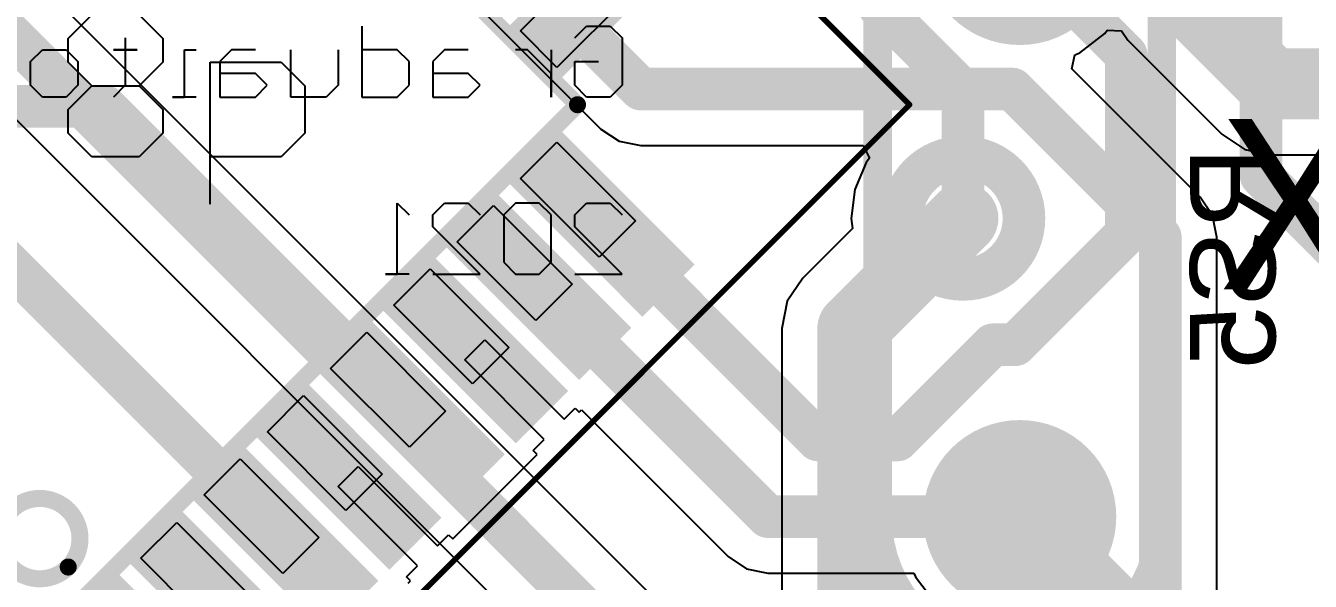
# Model space of a CAD drawing. Header units: millimetres. Extents: x 0 to 2.36, y 0 to 2.36.
# Drawn here: x 1.015 to 1.4673, y 1.4822 to 1.6778 of the extents above; entities that cross this region are included whole.
import ezdxf

# ---------------------------------------------------------------- set-up
doc = ezdxf.new("R2010")
doc.units = ezdxf.units.MM
doc.header["$MEASUREMENT"] = 0
for name, color, linetype in [('BottomLayer', 5, 'Continuous'), ('BottomOverlay', 54, 'Continuous'), ('BottomSolder', 6, 'Continuous'), ('Mechanical13', 56, 'Continuous'), ('Mechanical15', 56, 'Continuous'), ('MultiLayer', 9, 'Continuous'), ('TopLayer', 1, 'Continuous'), ('TopOverlay', 2, 'Continuous'), ('TopPaste', 8, 'Continuous'), ('TopSolder', 216, 'Continuous')]:
    doc.layers.add(name, color=color, linetype=linetype)

# ---------------------------------------------------------------- blocks, each defined once
blk = doc.blocks.new('XTAL1_21')
at = {"layer": 'BottomLayer'}
h = blk.add_hatch(color=5, dxfattribs=at)
edge = h.paths.add_edge_path()
edge.add_arc((0, 0), 0.03, 0, 360)
edge = h.paths.add_edge_path(flags=0)
edge.add_arc((0, 0), 0.011, 0, 360)
h = blk.add_hatch(color=5, dxfattribs=at)
edge = h.paths.add_edge_path()
edge.add_arc((0.2, 0), 0.03, 0, 360)
edge = h.paths.add_edge_path(flags=0)
edge.add_arc((0.2, 0), 0.011, 0, 360)
at = {"layer": 'BottomSolder'}
h = blk.add_hatch(color=6, dxfattribs=at)
edge = h.paths.add_edge_path()
edge.add_arc((0, 0), 0.034, 0, 360)
edge = h.paths.add_edge_path(flags=0)
edge.add_arc((0, 0), 0.011, 0, 360)
h = blk.add_hatch(color=6, dxfattribs=at)
edge = h.paths.add_edge_path()
edge.add_arc((0.2, 0), 0.034, 0, 360)
edge = h.paths.add_edge_path(flags=0)
edge.add_arc((0.2, 0), 0.011, 0, 360)
at = {"layer": 'MultiLayer'}
h = blk.add_hatch(color=9, dxfattribs=at)
edge = h.paths.add_edge_path()
edge.add_arc((0, 0), 0.03, 0, 360)
edge = h.paths.add_edge_path(flags=0)
edge.add_arc((0, 0), 0.011, 0, 360)
h = blk.add_hatch(color=9, dxfattribs=at)
edge = h.paths.add_edge_path()
edge.add_arc((0.2, 0), 0.03, 0, 360)
edge = h.paths.add_edge_path(flags=0)
edge.add_arc((0.2, 0), 0.011, 0, 360)
at = {"layer": 'TopLayer'}
h = blk.add_hatch(color=1, dxfattribs=at)
edge = h.paths.add_edge_path()
edge.add_arc((0, 0), 0.03, 0, 360)
edge = h.paths.add_edge_path(flags=0)
edge.add_arc((0, 0), 0.011, 0, 360)
h = blk.add_hatch(color=1, dxfattribs=at)
edge = h.paths.add_edge_path()
edge.add_arc((0.2, 0), 0.03, 0, 360)
edge = h.paths.add_edge_path(flags=0)
edge.add_arc((0.2, 0), 0.011, 0, 360)
at = {"layer": 'TopSolder'}
h = blk.add_hatch(color=216, dxfattribs=at)
edge = h.paths.add_edge_path()
edge.add_arc((0, 0), 0.034, 0, 360)
edge = h.paths.add_edge_path(flags=0)
edge.add_arc((0, 0), 0.011, 0, 360)
h = blk.add_hatch(color=216, dxfattribs=at)
edge = h.paths.add_edge_path()
edge.add_arc((0.2, 0), 0.034, 0, 360)
edge = h.paths.add_edge_path(flags=0)
edge.add_arc((0.2, 0), 0.011, 0, 360)
at = {"layer": 'TopOverlay', "const_width": 0.01}
for points in [[(0, -0.05, -1), (0, 0.05)], [(0.2, 0.05, -1), (0.2, -0.05)]]:
    blk.add_lwpolyline(points, format="xyb", dxfattribs=at)
for points in [[(0, 0.05), (0.2, 0.05)], [(0, -0.05), (0.2, -0.05)]]:
    blk.add_lwpolyline(points, dxfattribs=at)
at = {"layer": 'TopOverlay', "const_width": 0.005}
for points in [[(-0.0025, 0.05, 1), (0.0025, 0.05, 1)], [(-0.0025, 0.05, 1), (0.0025, 0.05, 1)], [(0.1975, 0.05, 1), (0.2025, 0.05, 1)], [(0.1975, 0.05, 1), (0.2025, 0.05, 1)], [(-0.0025, -0.05, 1), (0.0025, -0.05, 1)], [(-0.0025, -0.05, 1), (0.0025, -0.05, 1)], [(0.1975, -0.05, 1), (0.2025, -0.05, 1)], [(0.1975, -0.05, 1), (0.2025, -0.05, 1)]]:
    blk.add_lwpolyline(points, format="xyb", close=True, dxfattribs=at)
blk = doc.blocks.new('QFP80P900X900X120_32N_24')
at = {"layer": 'TopLayer'}
for points in [[(-0.19882, 0.08774), (-0.13976, 0.08774), (-0.13976, 0.06974), (-0.19882, 0.06974)], [(-0.19882, 0.05624), (-0.13976, 0.05624), (-0.13976, 0.03824), (-0.19882, 0.03824)], [(-0.19882, 0.02475), (-0.13976, 0.02475), (-0.13976, 0.00675), (-0.19882, 0.00675)], [(-0.19882, -0.00675), (-0.13976, -0.00675), (-0.13976, -0.02475), (-0.19882, -0.02475)], [(-0.19882, -0.03824), (-0.13976, -0.03824), (-0.13976, -0.05624), (-0.19882, -0.05624)], [(-0.19882, -0.06974), (-0.13976, -0.06974), (-0.13976, -0.08774), (-0.19882, -0.08774)], [(-0.19882, -0.10124), (-0.13976, -0.10124), (-0.13976, -0.11924), (-0.19882, -0.11924)], [(-0.11924, -0.13976), (-0.10124, -0.13976), (-0.10124, -0.19882), (-0.11924, -0.19882)]]:
    blk.add_hatch(color=1, dxfattribs=at).paths.add_polyline_path(points)
at = {"layer": 'TopPaste'}
for points in [[(-0.19882, 0.08774), (-0.13976, 0.08774), (-0.13976, 0.06974), (-0.19882, 0.06974)], [(-0.19882, 0.05624), (-0.13976, 0.05624), (-0.13976, 0.03824), (-0.19882, 0.03824)], [(-0.19882, 0.02475), (-0.13976, 0.02475), (-0.13976, 0.00675), (-0.19882, 0.00675)], [(-0.19882, -0.00675), (-0.13976, -0.00675), (-0.13976, -0.02475), (-0.19882, -0.02475)], [(-0.19882, -0.03824), (-0.13976, -0.03824), (-0.13976, -0.05624), (-0.19882, -0.05624)], [(-0.19882, -0.06974), (-0.13976, -0.06974), (-0.13976, -0.08774), (-0.19882, -0.08774)], [(-0.19882, -0.10124), (-0.13976, -0.10124), (-0.13976, -0.11924), (-0.19882, -0.11924)], [(-0.11924, -0.13976), (-0.10124, -0.13976), (-0.10124, -0.19882), (-0.11924, -0.19882)]]:
    blk.add_hatch(color=8, dxfattribs=at).paths.add_polyline_path(points)
at = {"layer": 'TopSolder'}
for points in [[(-0.20282, 0.12324), (-0.13576, 0.12324), (-0.13576, 0.09724), (-0.20282, 0.09724)], [(-0.20282, 0.09174), (-0.13576, 0.09174), (-0.13576, 0.06574), (-0.20282, 0.06574)], [(-0.20282, 0.06024), (-0.13576, 0.06024), (-0.13576, 0.03424), (-0.20282, 0.03424)], [(-0.20282, 0.02875), (-0.13576, 0.02875), (-0.13576, 0.00275), (-0.20282, 0.00275)], [(-0.20282, -0.00275), (-0.13576, -0.00275), (-0.13576, -0.02875), (-0.20282, -0.02875)], [(-0.20282, -0.03424), (-0.13576, -0.03424), (-0.13576, -0.06024), (-0.20282, -0.06024)], [(-0.20282, -0.06574), (-0.13576, -0.06574), (-0.13576, -0.09174), (-0.20282, -0.09174)], [(-0.20282, -0.09724), (-0.13576, -0.09724), (-0.13576, -0.12324), (-0.20282, -0.12324)], [(-0.12324, -0.13576), (-0.09724, -0.13576), (-0.09724, -0.20282), (-0.12324, -0.20282)]]:
    blk.add_hatch(color=216, dxfattribs=at).paths.add_polyline_path(points)
at = {"layer": 'Mechanical13'}
for p, q in [((-0.17736, 0.08774), (-0.13803, 0.08774)), ((-0.13803, 0.08774), (-0.13803, 0.06987)), ((-0.13803, 0.06987), (-0.17736, 0.06987)), ((-0.17717, 0.03827), (-0.17717, 0.05624)), ((-0.17717, 0.05624), (-0.13803, 0.05624)), ((-0.13803, 0.05624), (-0.13803, 0.03827)), ((-0.13803, 0.03827), (-0.17717, 0.03827)), ((-0.17718, 0.00675), (-0.17718, 0.02475)), ((-0.17718, 0.02475), (-0.13803, 0.02475)), ((-0.13803, 0.02475), (-0.13803, 0.00675)), ((-0.13803, 0.00675), (-0.17718, 0.00675)), ((-0.17727, -0.02478), (-0.17727, -0.00675)), ((-0.17727, -0.00675), (-0.13803, -0.00675)), ((-0.13803, -0.00675), (-0.13803, -0.02478)), ((-0.13803, -0.02478), (-0.17727, -0.02478)), ((-0.17724, -0.05631), (-0.17724, -0.03824)), ((-0.17724, -0.03824), (-0.13803, -0.03824)), ((-0.13803, -0.03824), (-0.13803, -0.05631)), ((-0.13803, -0.05631), (-0.17724, -0.05631)), ((-0.17722, -0.08783), (-0.17722, -0.06974)), ((-0.17722, -0.06974), (-0.13803, -0.06974)), ((-0.13803, -0.06974), (-0.13803, -0.08783)), ((-0.13803, -0.08783), (-0.17722, -0.08783)), ((-0.17722, -0.11936), (-0.17722, -0.10124)), ((-0.17722, -0.10124), (-0.13803, -0.10124)), ((-0.13803, -0.10124), (-0.13803, -0.11936)), ((-0.13803, -0.11936), (-0.17722, -0.11936)), ((-0.11947, -0.17738), (-0.11947, -0.13803)), ((-0.11947, -0.13803), (-0.10124, -0.13803)), ((-0.10124, -0.13803), (-0.10124, -0.17738))]:
    blk.add_line(p, q, dxfattribs=at)
at = {"layer": 'Mechanical15', "const_width": 0.00197}
for points in [[(-0.21654, 0.21654), (-0.21654, -0.21654)], [(0.21653, -0.21654), (-0.21654, -0.21654)]]:
    blk.add_lwpolyline(points, dxfattribs=at)
at = {"layer": 'Mechanical15', "const_width": 0.000984}
blk.add_lwpolyline([(-0.21703, -0.21654, 1), (-0.21604, -0.21654, 1)], format="xyb", close=True, dxfattribs=at)
blk.add_lwpolyline([(-0.21703, -0.21654, 1), (-0.21604, -0.21654, 1)], format="xyb", close=True, dxfattribs=at)
at = {"layer": 'TopOverlay'}
for p, q in [((-0.03769, -0.01175), (-0.02591, 0.00003)), ((-0.02591, 0.00003), (-0.01413, 0.00003)), ((-0.01413, 0.00003), (-0.00823, -0.00586)), ((-0.00823, -0.00586), (-0.00823, -0.01764)), ((-0.03769, -0.02353), (-0.03769, -0.01175)), ((-0.06714, -0.01764), (-0.0318, -0.05299)), ((-0.00823, -0.01764), (-0.02002, -0.02942)), ((-0.00823, -0.01764), (0.00355, -0.01764)), ((0.00355, -0.01764), (0.00944, -0.02353)), ((-0.0318, -0.02942), (-0.03769, -0.02353)), ((0.00944, -0.02353), (0.00944, -0.03532)), ((-0.07303, -0.0471), (-0.05536, -0.02942)), ((-0.02002, -0.02942), (-0.0318, -0.02942)), ((-0.02002, -0.04121), (-0.02002, -0.02942)), ((-0.01413, -0.0471), (-0.02002, -0.04121)), ((-0.07303, -0.05888), (-0.07303, -0.0471)), ((-0.00234, -0.0471), (-0.01413, -0.0471)), ((-0.0318, -0.05299), (-0.04947, -0.07066)), ((-0.06125, -0.07066), (-0.07303, -0.05888)), ((-0.04947, -0.07066), (-0.06125, -0.07066))]:
    blk.add_line(p, q, dxfattribs=at)
at = {"layer": 'TopOverlay', "const_width": 0.006}
for points in [[(-0.13386, 0.13386), (-0.13386, -0.13386)], [(0.13386, -0.13386), (-0.13386, -0.13386)]]:
    blk.add_lwpolyline(points, dxfattribs=at)
at = {"layer": 'TopOverlay'}
for points, const_width in [([(-0.09386, 0.108, 1), (-0.12214, 0.108, 1)], 0.006), ([(-0.12364, 0.108, 1), (-0.12064, 0.108, 1)], 0.003), ([(-0.13536, -0.13386, 1), (-0.13236, -0.13386, 1)], 0.003), ([(-0.13536, -0.13386, 1), (-0.13236, -0.13386, 1)], 0.003)]:
    blk.add_lwpolyline(points, format="xyb", close=True, dxfattribs=dict(at, const_width=const_width))

msp = doc.modelspace()

# ---------------------------------------------------------------- hatches: boundary and pattern name
at = {"layer": 'BottomLayer'}
h = msp.add_hatch(color=5, dxfattribs=at)
edge = h.paths.add_edge_path()
edge.add_arc((1.345, 1.61), 0.025, 0, 360)
edge = h.paths.add_edge_path(flags=0)
edge.add_arc((1.345, 1.61), 0.014, 0, 360)
at = {"layer": 'BottomSolder'}
h = msp.add_hatch(color=6, dxfattribs=at)
edge = h.paths.add_edge_path()
edge.add_arc((1.345, 1.61), 0.029, 0, 360)
edge = h.paths.add_edge_path(flags=0)
edge.add_arc((1.345, 1.61), 0.014, 0, 360)
at = {"layer": 'TopLayer'}
h = msp.add_hatch(color=1, dxfattribs=at)
edge = h.paths.add_edge_path()
edge.add_arc((1.345, 1.61), 0.025, 0, 360)
edge = h.paths.add_edge_path(flags=0)
edge.add_arc((1.345, 1.61), 0.014, 0, 360)
at = {"layer": 'TopSolder'}
h = msp.add_hatch(color=216, dxfattribs=at)
edge = h.paths.add_edge_path()
edge.add_arc((1.345, 1.61), 0.029, 0, 360)
edge = h.paths.add_edge_path(flags=0)
edge.add_arc((1.345, 1.61), 0.014, 0, 360)

# ---------------------------------------------------------------- linework, layer by layer
at = {"layer": 'BottomLayer'}
for p, q in [((0.92608, 1.9329), (1.21754, 1.64144)), ((1.26381, 1.44881), (0.99988, 1.71275)), ((0.96594, 1.69045), (1.18386, 1.47253)), ((1.38618, 1.66831), (1.39495, 1.67505)), ((1.39495, 1.67505), (1.39584, 1.6762)), ((1.39584, 1.6762), (1.40083, 1.67603)), ((1.40083, 1.67603), (1.40302, 1.67277)), ((1.40302, 1.67277), (1.43612, 1.63966)), ((1.38339, 1.66266), (1.38437, 1.66756)), ((1.38437, 1.66756), (1.38618, 1.66831)), ((1.42856, 1.61749), (1.38339, 1.66266)), ((1.21754, 1.64144), (1.22399, 1.63713)), ((1.43612, 1.63966), (1.44423, 1.63424)), ((1.22399, 1.63713), (1.2316, 1.63562)), ((1.2316, 1.63562), (1.30985, 1.63562)), ((1.30985, 1.63562), (1.31206, 1.63113)), ((1.44423, 1.63424), (1.45379, 1.63234)), ((1.31093, 1.62967), (1.307, 1.62018)), ((1.31206, 1.63113), (1.31093, 1.62967)), ((1.45379, 1.63234), (1.4715, 1.63234)), ((1.307, 1.62018), (1.30566, 1.61)), ((1.43287, 1.61104), (1.42856, 1.61749)), ((1.43438, 1.60343), (1.43287, 1.61104)), ((1.30613, 1.60646), (1.28859, 1.58891)), ((1.30566, 1.61), (1.30613, 1.60646)), ((1.43438, 1.4708), (1.43438, 1.60343)), ((1.28859, 1.58891), (1.28317, 1.58081)), ((1.28317, 1.58081), (1.28127, 1.57125)), ((1.28127, 1.57125), (1.28127, 1.42999))]:
    msp.add_line(p, q, dxfattribs=at)
for points, const_width in [([(0.9017, 1.9854), (1.2316, 1.6555)], 0.015), ([(0.98, 1.70451), (1.24975, 1.43475)], 0.015), ([(1.42068, 1.69043), (1.45379, 1.65732)], 0.025), ([(1.45379, 1.65732), (1.515, 1.65732)], 0.025), ([(1.2316, 1.6555), (1.36243, 1.6555)], 0.015), ([(1.36243, 1.6555), (1.4145, 1.60343)], 0.015), ([(1.30625, 1.57125), (1.345, 1.61)], 0.025), ([(1.4145, 1.46257), (1.4145, 1.60343)], 0.015), ([(1.30625, 1.4), (1.30625, 1.57125)], 0.025)]:
    msp.add_lwpolyline(points, dxfattribs=dict(at, const_width=const_width))
for points, const_width in [([(1.44754, 1.65732, 1), (1.46004, 1.65732, 1)], 0.0125), ([(1.44754, 1.65732, 1), (1.46004, 1.65732, 1)], 0.0125), ([(1.22785, 1.6555, 1), (1.23535, 1.6555, 1)], 0.0075), ([(1.22785, 1.6555, 1), (1.23535, 1.6555, 1)], 0.0075), ([(1.35868, 1.6555, 1), (1.36618, 1.6555, 1)], 0.0075), ([(1.35868, 1.6555, 1), (1.36618, 1.6555, 1)], 0.0075), ([(1.33875, 1.61, 1), (1.35125, 1.61, 1)], 0.0125), ([(1.41075, 1.60343, 1), (1.41825, 1.60343, 1)], 0.0075), ([(1.41075, 1.60343, 1), (1.41825, 1.60343, 1)], 0.0075), ([(1.3, 1.57125, 1), (1.3125, 1.57125, 1)], 0.0125), ([(1.3, 1.57125, 1), (1.3125, 1.57125, 1)], 0.0125)]:
    msp.add_lwpolyline(points, format="xyb", close=True, dxfattribs=dict(at, const_width=const_width))
at = {"layer": 'BottomOverlay'}
for p, q in [((1.05006, 1.67351), (1.05006, 1.66935)), ((1.13336, 1.67768), (1.13336, 1.65269)), ((1.20834, 1.67351), (1.2125, 1.67768)), ((1.2125, 1.67768), (1.22083, 1.67768)), ((1.22083, 1.67768), (1.225, 1.67351)), ((1.225, 1.67351), (1.225, 1.65685)), ((1.01673, 1.66518), (1.0209, 1.66935)), ((1.0209, 1.66935), (1.02923, 1.66935)), ((1.02923, 1.66935), (1.0334, 1.66518)), ((1.05422, 1.66935), (1.04589, 1.66935)), ((1.04589, 1.66935), (1.05006, 1.66935)), ((1.05006, 1.66935), (1.05422, 1.66935)), ((1.05006, 1.66935), (1.05006, 1.65685)), ((1.07088, 1.65269), (1.07088, 1.66935)), ((1.07088, 1.66935), (1.07505, 1.66935)), ((1.08754, 1.66935), (1.08338, 1.66518)), ((1.09588, 1.66935), (1.08754, 1.66935)), ((1.10837, 1.65269), (1.10837, 1.66935)), ((1.12503, 1.66935), (1.12503, 1.65685)), ((1.14586, 1.66935), (1.13336, 1.66935)), ((1.15002, 1.66518), (1.14586, 1.66935)), ((1.16252, 1.66935), (1.15835, 1.66518)), ((1.17085, 1.66935), (1.16252, 1.66935)), ((1.19168, 1.66935), (1.18751, 1.66935)), ((1.19584, 1.66518), (1.19168, 1.66935)), ((1.20001, 1.66935), (1.20001, 1.65269)), ((1.01673, 1.65685), (1.01673, 1.66518)), ((1.0334, 1.66518), (1.0334, 1.65685)), ((1.08338, 1.66518), (1.08338, 1.65269)), ((1.15002, 1.65685), (1.15002, 1.66518)), ((1.15835, 1.66518), (1.15835, 1.65269)), ((1.20001, 1.66102), (1.19584, 1.66518)), ((1.20834, 1.65685), (1.20834, 1.66518)), ((1.20834, 1.66518), (1.21667, 1.66518)), ((1.09588, 1.66102), (1.08338, 1.66102)), ((1.10004, 1.65685), (1.09588, 1.66102)), ((1.17085, 1.66102), (1.15835, 1.66102)), ((1.17502, 1.65685), (1.17085, 1.66102)), ((1.20001, 1.65269), (1.20001, 1.66102)), ((1.0209, 1.65269), (1.01673, 1.65685)), ((1.0334, 1.65685), (1.02923, 1.65269)), ((1.05006, 1.65685), (1.04589, 1.65269)), ((1.09588, 1.65269), (1.10004, 1.65685)), ((1.12503, 1.65685), (1.12087, 1.65269)), ((1.14586, 1.65269), (1.15002, 1.65685)), ((1.17085, 1.65269), (1.17502, 1.65685)), ((1.2125, 1.65269), (1.20834, 1.65685)), ((1.225, 1.65685), (1.22083, 1.65269)), ((1.02923, 1.65269), (1.0209, 1.65269)), ((1.07505, 1.65269), (1.06672, 1.65269)), ((1.06672, 1.65269), (1.07088, 1.65269)), ((1.08338, 1.65269), (1.09588, 1.65269)), ((1.12087, 1.65269), (1.10837, 1.65269)), ((1.13336, 1.65269), (1.14586, 1.65269)), ((1.15835, 1.65269), (1.17085, 1.65269)), ((1.22083, 1.65269), (1.2125, 1.65269)), ((1.14586, 1.59037), (1.14586, 1.61536)), ((1.14586, 1.61536), (1.15002, 1.61119)), ((1.15835, 1.61119), (1.16252, 1.61536)), ((1.16252, 1.61536), (1.17085, 1.61536)), ((1.17085, 1.61536), (1.17502, 1.61119)), ((1.18751, 1.61536), (1.18335, 1.61119)), ((1.19584, 1.61536), (1.18751, 1.61536)), ((1.20001, 1.61119), (1.19584, 1.61536)), ((1.20834, 1.61119), (1.2125, 1.61536)), ((1.2125, 1.61536), (1.22083, 1.61536)), ((1.22083, 1.61536), (1.225, 1.61119)), ((1.15835, 1.60703), (1.15835, 1.61119)), ((1.18335, 1.61119), (1.18335, 1.59453)), ((1.20001, 1.59453), (1.20001, 1.61119)), ((1.20834, 1.60703), (1.20834, 1.61119)), ((1.17502, 1.59037), (1.15835, 1.60703)), ((1.225, 1.59037), (1.20834, 1.60703)), ((1.18335, 1.59453), (1.18751, 1.59037)), ((1.19584, 1.59037), (1.20001, 1.59453)), ((1.15002, 1.59037), (1.14169, 1.59037)), ((1.14169, 1.59037), (1.14586, 1.59037)), ((1.15835, 1.59037), (1.17502, 1.59037)), ((1.18751, 1.59037), (1.19584, 1.59037)), ((1.20834, 1.59037), (1.225, 1.59037))]:
    msp.add_line(p, q, dxfattribs=at)
at = {"layer": 'TopLayer'}
for p, q in [((1.16958, 1.56016), (1.17665, 1.56723)), ((1.17665, 1.56723), (1.2046, 1.53928)), ((1.19753, 1.53221), (1.16958, 1.56016)), ((1.2046, 1.53928), (1.20849, 1.54317)), ((1.20849, 1.54317), (1.2099, 1.54176)), ((1.2099, 1.54176), (1.21069, 1.54255)), ((1.21069, 1.54255), (1.2623, 1.49094)), ((1.19364, 1.52833), (1.19753, 1.53221)), ((1.16536, 1.49721), (1.19506, 1.52691)), ((1.19506, 1.52691), (1.19364, 1.52833)), ((1.12504, 1.51562), (1.13211, 1.52269)), ((1.13211, 1.52269), (1.16006, 1.49474)), ((1.15299, 1.48767), (1.12504, 1.51562)), ((1.16006, 1.49474), (1.16394, 1.49863)), ((1.16394, 1.49863), (1.16536, 1.49721)), ((1.2623, 1.49094), (1.26875, 1.48663)), ((1.1491, 1.48378), (1.15299, 1.48767)), ((1.15051, 1.48237), (1.1491, 1.48378)), ((1.26875, 1.48663), (1.27636, 1.48512)), ((1.27636, 1.48512), (1.32777, 1.48512)), ((1.32777, 1.48512), (1.32831, 1.48382)), ((1.32831, 1.48382), (1.33505, 1.47505)), ((1.14972, 1.48158), (1.15051, 1.48237))]:
    msp.add_line(p, q, dxfattribs=at)
for points, const_width in [([(1.45, 1.625), (1.45, 1.8)], 0.015), ([(1.3155, 1.6845), (1.3155, 1.7255)], 0.015), ([(1.365, 1.705), (1.4025, 1.6675)], 0.015), ([(1.3155, 1.6845), (1.345, 1.655)], 0.015), ([(1.4025, 1.60457), (1.4025, 1.6675)], 0.015), ([(1.345, 1.61), (1.345, 1.655)], 0.015), ([(0.99826, 1.64947), (1.0428, 1.64947)], 0.015), ([(1.0428, 1.64947), (1.15084, 1.54143)], 0.015), ([(1.45, 1.625), (1.555, 1.52)], 0.015), ([(1.21766, 1.60824), (1.2939, 1.532)], 0.015), ([(0.99826, 1.60493), (1.1063, 1.49689)], 0.015), ([(1.36343, 1.5655), (1.4025, 1.60457)], 0.015), ([(1.19539, 1.58597), (1.27636, 1.505)], 0.015), ([(1.322, 1.532), (1.3555, 1.5655)], 0.015), ([(1.3555, 1.5655), (1.36343, 1.5655)], 0.015), ([(1.2939, 1.532), (1.322, 1.532)], 0.015), ([(1.365, 1.505), (1.435, 1.435)], 0.025), ([(1.27636, 1.505), (1.365, 1.505)], 0.015), ([(1.1063, 1.49689), (1.1632, 1.43999)], 0.015)]:
    msp.add_lwpolyline(points, dxfattribs=dict(at, const_width=const_width))
for points, const_width in [([(1.31175, 1.6845, 1), (1.31925, 1.6845, 1)], 0.0075), ([(1.31175, 1.6845, 1), (1.31925, 1.6845, 1)], 0.0075), ([(1.39875, 1.6675, 1), (1.40625, 1.6675, 1)], 0.0075), ([(1.39875, 1.6675, 1), (1.40625, 1.6675, 1)], 0.0075), ([(1.34125, 1.655, 1), (1.34875, 1.655, 1)], 0.0075), ([(1.34125, 1.655, 1), (1.34875, 1.655, 1)], 0.0075), ([(1.03905, 1.64947, 1), (1.04655, 1.64947, 1)], 0.0075), ([(1.03905, 1.64947, 1), (1.04655, 1.64947, 1)], 0.0075), ([(1.44625, 1.625, 1), (1.45375, 1.625, 1)], 0.0075), ([(1.44625, 1.625, 1), (1.45375, 1.625, 1)], 0.0075), ([(1.21391, 1.60824, 1), (1.22141, 1.60824, 1)], 0.0075), ([(1.34125, 1.61, 1), (1.34875, 1.61, 1)], 0.0075), ([(1.39875, 1.60457, 1), (1.40625, 1.60457, 1)], 0.0075), ([(1.39875, 1.60457, 1), (1.40625, 1.60457, 1)], 0.0075), ([(1.19164, 1.58597, 1), (1.19914, 1.58597, 1)], 0.0075), ([(1.35175, 1.5655, 1), (1.35925, 1.5655, 1)], 0.0075), ([(1.35175, 1.5655, 1), (1.35925, 1.5655, 1)], 0.0075), ([(1.35968, 1.5655, 1), (1.36718, 1.5655, 1)], 0.0075), ([(1.35968, 1.5655, 1), (1.36718, 1.5655, 1)], 0.0075), ([(1.14709, 1.54143, 1), (1.15459, 1.54143, 1)], 0.0075), ([(1.29015, 1.532, 1), (1.29765, 1.532, 1)], 0.0075), ([(1.29015, 1.532, 1), (1.29765, 1.532, 1)], 0.0075), ([(1.31825, 1.532, 1), (1.32575, 1.532, 1)], 0.0075), ([(1.31825, 1.532, 1), (1.32575, 1.532, 1)], 0.0075), ([(1.35875, 1.505, 1), (1.37125, 1.505, 1)], 0.0125), ([(1.27261, 1.505, 1), (1.28011, 1.505, 1)], 0.0075), ([(1.27261, 1.505, 1), (1.28011, 1.505, 1)], 0.0075), ([(1.36125, 1.505, 1), (1.36875, 1.505, 1)], 0.0075), ([(1.10255, 1.49689, 1), (1.11005, 1.49689, 1)], 0.0075), ([(1.10255, 1.49689, 1), (1.11005, 1.49689, 1)], 0.0075)]:
    msp.add_lwpolyline(points, format="xyb", close=True, dxfattribs=dict(at, const_width=const_width))

# ---------------------------------------------------------------- block references
for name, p, rotation in [('QFP80P900X900X120_32N_24', (1.02, 1.65), 135), ('XTAL1_21', (1.365, 1.505), 90)]:
    msp.add_blockref(name, p, dxfattribs=dict(rotation=rotation))

# ---------------------------------------------------------------- texts
at = {"layer": 'BottomOverlay', "text_generation_flag": 2}
msp.add_text('RS5', height=0.03, rotation=90, dxfattribs=at).set_placement((1.455, 1.63499))
at = {"layer": 'TopOverlay'}
msp.add_text('X', height=0.06, dxfattribs=at).set_placement((1.43501, 1.58501))

doc.saveas('drawing.dxf')
